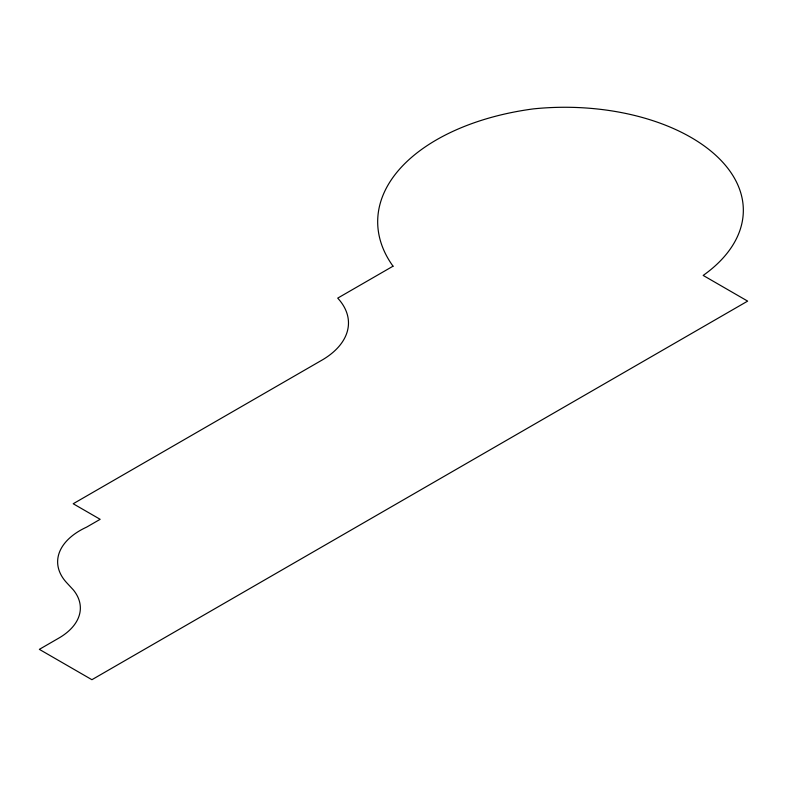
<?xml version="1.0" encoding="UTF-8"?>
<svg xmlns="http://www.w3.org/2000/svg" width="787" height="787" viewBox="0 0 787 787"><rect width="100%" height="100%" fill="white"/><g stroke="black" fill="none" stroke-linecap="round" stroke-linejoin="round"><path stroke-width="1.18" d="M393.028 266.193L337.712 298.125A91.42 52.778 0 0 1 322.818 359.639L73.201 503.749L100.156 519.312L86.668 527.103A76.821 44.357 0 0 0 66.383 582.39L73.378 589.955A73.791 42.606 0 0 1 58.238 638.444L39.35 649.354L91.912 679.702L747.65 301.116L703.175 275.43A178.482 103.048 0 0 0 718.679 158.049A178.482 103.048 0 0 0 533.419 108.881A200.596 115.817 0 0 0 393.028 266.193"/></g></svg>
